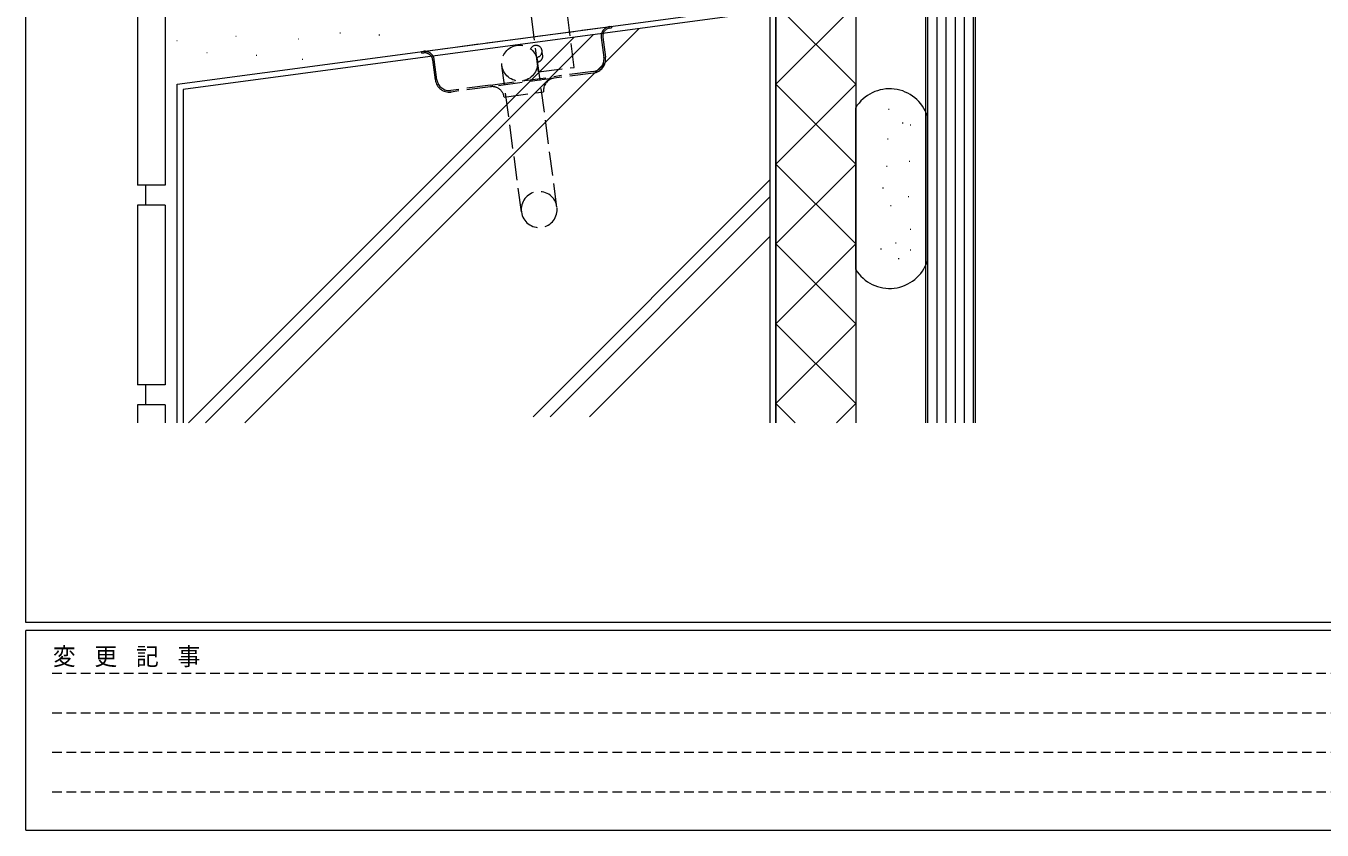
# Model space of a CAD drawing. Units: millimetres, scale not verified. Extents: x -594 to 539, y -420 to 386.
# Drawn here: x -590 to -265.2, y -420 to -218.6 of the extents above; entities that cross this region are included whole.
import ezdxf

# ---------------------------------------------------------------- set-up
doc = ezdxf.new("R2010")
doc.units = ezdxf.units.MM
doc.header["$LTSCALE"] = 2
doc.linetypes.add('DASHED1', pattern=[1.8, 1.2, -0.6])
doc.linetypes.add('DASHED3', pattern=[4, 3, -1])
for name, color, linetype, lineweight in [('0-1_YKK_ZWAK', 7, 'Continuous', 9), ('0-5_YKK_13', 4, 'Continuous', 9), ('0-7_YSS_K', 3, 'Continuous', 9)]:
    doc.layers.add(name, color=color, linetype=linetype, lineweight=lineweight)
doc.styles.add('ＭＳ ゴシック', font='')
doc.styles.get('ＭＳ ゴシック').set_extended_font_data('MS Gothic')

msp = doc.modelspace()

# ---------------------------------------------------------------- linework, layer by layer
at = {"layer": '0-1_YKK_ZWAK'}
for p, q in [((-590, -367.965), (-590, 382.035)), ((510, -367.965), (-590, -367.965)), ((-590, -419.965), (-590, -369.965)), ((456, -369.965), (-590, -369.965)), ((-590, -419.965), (456, -419.965))]:
    msp.add_line(p, q, dxfattribs=at)
at = {"layer": '0-1_YKK_ZWAK', "linetype": 'DASHED1'}
for p, q in [((-583.431, -380.697), (-228.87, -380.697)), ((-583.431, -390.595), (-228.87, -390.595)), ((-583.431, -400.493), (-228.87, -400.493)), ((-583.431, -410.391), (-228.87, -410.391))]:
    msp.add_line(p, q, dxfattribs=at)
at = {"layer": '0-5_YKK_13', "linetype": 'DASHED3'}
for p, q in [((-443.729, -219.112), (-443.233, -219.046)), ((-445.843, -221.411), (-445.17, -226.467)), ((-445.447, -221.359), (-444.773, -226.414)), ((-490.812, -225.386), (-490.317, -225.32)), ((-487.396, -232.093), (-488.07, -227.038)), ((-487, -232.041), (-487.674, -226.985)), ((-456.922, -263.947), (-461.809, -227.272)), ((-465.843, -265.136), (-470.73, -228.46)), ((-447.833, -229.949), (-457.745, -231.27)), ((-447.78, -230.346), (-457.693, -231.666)), ((-473.605, -233.383), (-483.518, -234.704)), ((-473.552, -233.78), (-483.465, -235.101)), ((-473.605, -233.383), (-457.745, -231.27)), ((-457.693, -231.666), (-473.552, -233.78)), ((-470.182, -236.357), (-460.27, -235.036))]:
    msp.add_line(p, q, dxfattribs=at)
for points in [[(-490.812, -225.386), (-490.865, -224.989), (-490.37, -224.923), (-443.781, -218.715)], [(-443.781, -218.715), (-443.286, -218.649), (-443.233, -219.046)]]:
    msp.add_lwpolyline(points, dxfattribs=at)
msp.add_circle((-466.27, -227.866), 4.5, dxfattribs=at)
for centre, radius, start, end in [((-443.464, -221.094), 2.4, 97.59, 187.59), ((-443.464, -221.094), 2, 97.59, 187.59), ((-490.053, -227.302), 2.4, 7.59, 97.59), ((-490.053, -227.302), 2, 7.59, 97.59), ((-448.243, -226.876), 3.1, 277.59, 7.59), ((-448.243, -226.876), 3.5, 277.59, 7.59), ((-483.927, -231.631), 3.5, 187.59, 277.59), ((-483.927, -231.631), 3.1, 187.59, 277.59), ((-473.156, -236.753), 3, 7.59, 97.59), ((-457.296, -234.64), 3, 97.59, 187.59), ((-461.383, -264.542), 4.5, 7.59, 187.59), ((-461.383, -264.542), 4.5, 187.59, 7.59)]:
    msp.add_arc(centre, radius, start, end, dxfattribs=at)
at = {"layer": '0-7_YSS_K'}
for p, q in [((-364.577, -143.149), (-364.579, -317.965)), ((-364.077, -143.649), (-364.079, -317.965)), ((-361.777, -143.649), (-361.779, -317.965)), ((-359.477, -143.649), (-359.479, -317.965)), ((-357.177, -143.649), (-357.179, -317.965)), ((-354.877, -143.649), (-354.879, -317.965)), ((-352.579, -317.965), (-352.577, -143.649)), ((-352.079, -317.965), (-352.077, -143.149)), ((-562.075, -213.453), (-562.075, -258.453)), ((-555.075, -213.453), (-555.075, -258.453)), ((-552.075, -233.152), (-402.075, -213.152)), ((-402.075, -317.965), (-402.075, -213.152)), ((-402.075, -213.152), (-402.075, -317.965)), ((-402.075, -213.152), (-382.077, -233.15)), ((-382.077, -213.152), (-402.075, -233.15)), ((-382.077, -213.152), (-382.077, -317.965)), ((-403.575, -214.865), (-550.575, -234.465)), ((-403.575, -214.923), (-403.575, -317.965)), ((-447.822, -220.765), (-545.022, -317.965)), ((-436.4, -219.242), (-535.123, -317.965)), ((-511.362, -220.269), (-511.162, -220.269)), ((-501.552, -220.804), (-501.352, -220.804)), ((-552.194, -222.203), (-552.094, -222.203)), ((-452.718, -221.418), (-549.265, -317.965)), ((-537.415, -221.132), (-537.315, -221.132)), ((-521.779, -221.775), (-521.679, -221.775)), ((-544.698, -225.199), (-544.598, -225.199)), ((-532.275, -225.841), (-532.175, -225.841)), ((-520.816, -226.869), (-520.616, -226.869)), ((-552.075, -317.965), (-552.075, -233.152)), ((-382.077, -233.15), (-402.075, -253.148)), ((-402.075, -233.15), (-382.077, -253.148)), ((-550.575, -234.465), (-550.575, -317.965)), ((-382.077, -279.563), (-382.077, -239.027)), ((-373.863, -239.412), (-373.663, -239.412)), ((-370.418, -242.857), (-370.218, -242.857)), ((-368.45, -243.349), (-368.25, -243.349)), ((-364.077, -277.418), (-364.077, -241.173)), ((-374.109, -246.794), (-373.909, -246.794)), ((-382.077, -253.148), (-402.075, -273.146)), ((-402.075, -253.148), (-382.077, -273.146)), ((-368.696, -252.453), (-368.496, -252.453)), ((-374.355, -253.683), (-374.155, -253.683)), ((-555.075, -258.453), (-562.076, -258.453)), ((-560.075, -258.453), (-560.075, -263.453)), ((-403.575, -257.128), (-462.912, -316.465)), ((-375.339, -259.097), (-375.139, -259.097)), ((-403.575, -261.371), (-458.67, -316.465)), ((-368.942, -261.311), (-368.742, -261.311)), ((-555.075, -263.453), (-562.076, -263.453)), ((-562.075, -263.453), (-562.075, -308.453)), ((-555.075, -263.453), (-555.075, -308.453)), ((-373.371, -263.526), (-373.171, -263.526)), ((-368.45, -269.431), (-368.25, -269.431)), ((-403.575, -271.27), (-448.77, -316.465)), ((-382.077, -273.146), (-402.075, -293.144)), ((-402.075, -273.146), (-382.077, -293.144)), ((-375.832, -274.353), (-375.632, -274.353)), ((-372.141, -272.876), (-371.941, -272.876)), ((-368.45, -274.599), (-368.25, -274.599)), ((-371.402, -276.813), (-371.202, -276.813)), ((-382.077, -293.144), (-402.075, -313.142)), ((-402.075, -293.144), (-382.077, -313.142)), ((-555.076, -308.453), (-562.076, -308.453)), ((-560.075, -308.453), (-560.075, -313.453)), ((-555.075, -313.453), (-562.076, -313.453)), ((-562.075, -313.453), (-562.075, -317.965)), ((-555.075, -313.453), (-555.075, -317.965)), ((-402.075, -313.142), (-397.253, -317.965)), ((-382.077, -313.142), (-386.9, -317.965))]:
    msp.add_line(p, q, dxfattribs=at)
at = {"layer": '0-7_YSS_K', "linetype": 'DASHED3'}
for p, q in [((-461.57, -230.053), (-468.203, -177.126)), ((-452.639, -228.934), (-459.273, -176.007)), ((-461.57, -230.053), (-452.639, -228.934))]:
    msp.add_line(p, q, dxfattribs=at)
for centre, end in [((-462.166, -224.918), 155.48543), ((-461.988, -226.105), 32.06799)]:
    msp.add_arc(centre, 1.5, 278.48982, end, dxfattribs=at)
at = {"layer": '0-7_YSS_K'}
for centre, start, end in [((-373.577, -244.295), 18.19487, 148.21165), ((-373.577, -274.295), 211.78833, 341.80511)]:
    msp.add_arc(centre, 10, start, end, dxfattribs=at)

# ---------------------------------------------------------------- texts
at = {"layer": '0-1_YKK_ZWAK', "insert": (-583.265, -379.174), "char_height": 4.399, "attachment_point": 7, "style": 'ＭＳ ゴシック'}
msp.add_mtext('\\T1.22;\\W0.95;変\\~更\\~記\\~事', dxfattribs=at)

doc.saveas('drawing.dxf')
